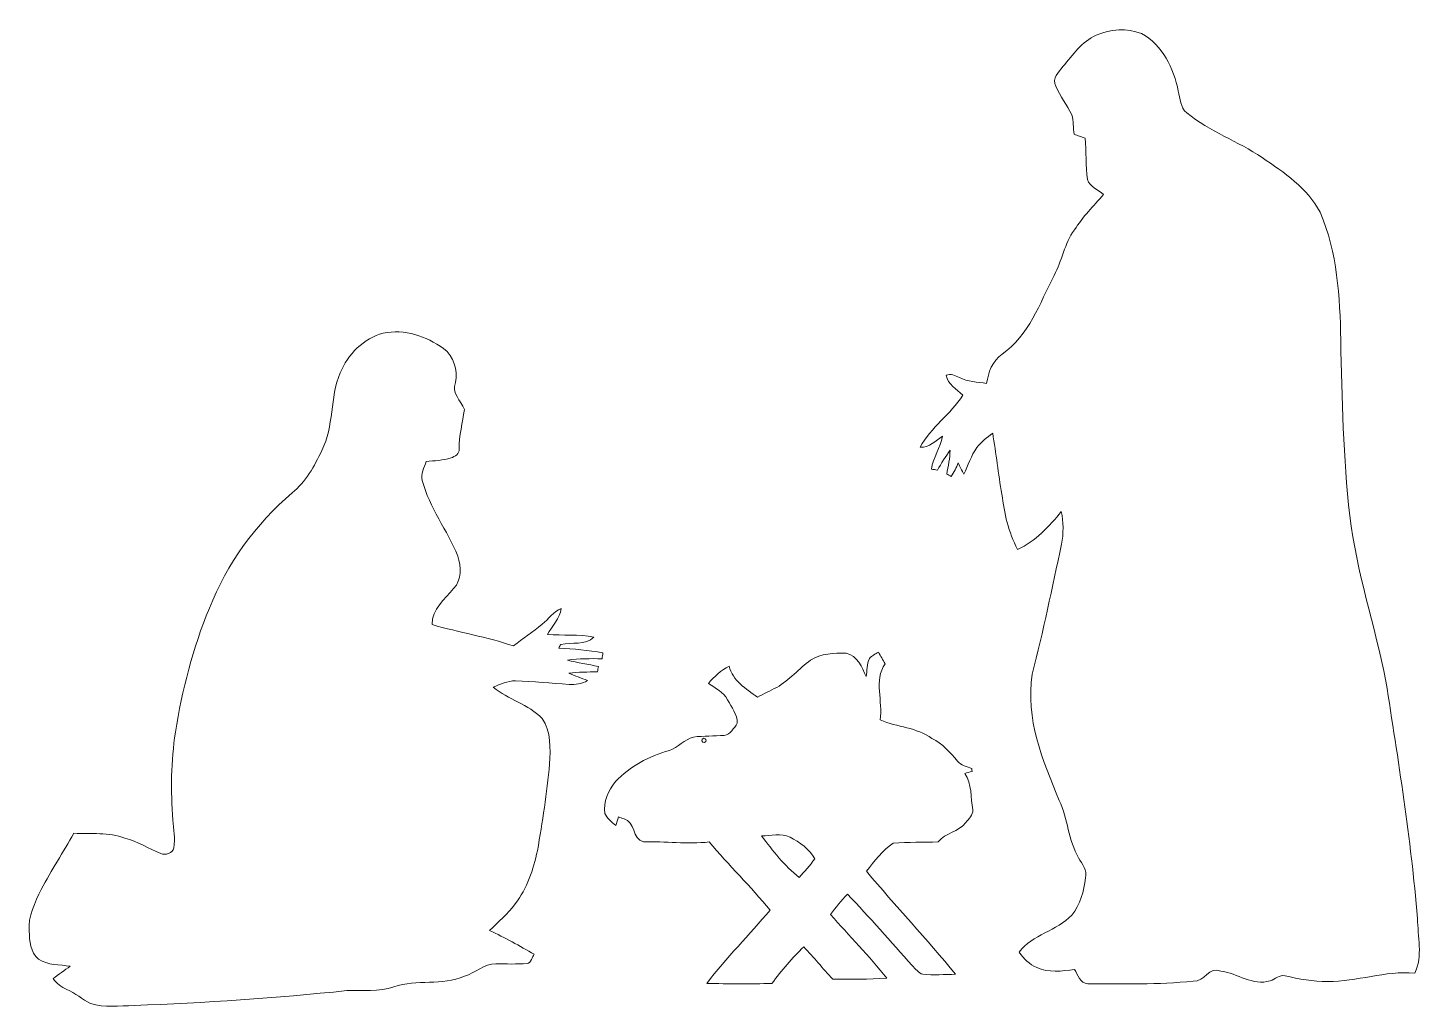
# Model space of a CAD drawing. Header units: centimetres. Extents: x -16.4 to 16.4, y -11.5 to 11.5.
import ezdxf

# ---------------------------------------------------------------- set-up
doc = ezdxf.new("R2010")
doc.units = ezdxf.units.CM
doc.header["$MEASUREMENT"] = 0
doc.layers.add('Layer 1', color=7, linetype='Continuous')

msp = doc.modelspace()

# ---------------------------------------------------------------- linework, layer by layer
at = {"layer": 'Layer 1', "color": 250, "lineweight": 9}
for points, knots in [([(8.7399, 11.33923), (9.06834, 11.48775), (9.46204, 11.5135), (9.80071, 11.38262), (9.80071, 11.38262), (10.30024, 11.1131), (10.5553, 10.56171), (10.66572, 10.02937), (10.66572, 10.02937), (10.7077, 9.85509), (10.71158, 9.64307), (10.86363, 9.5189), (10.86363, 9.5189), (11.39773, 9.07863), (12.06625, 8.85532), (12.63351, 8.46585), (12.63351, 8.46585), (13.15139, 8.12013), (13.69643, 7.74866), (13.99488, 7.1828), (13.99488, 7.1828), (14.40657, 6.23947), (14.45879, 5.19596), (14.48172, 4.18172), (14.48172, 4.18172), (14.50465, 2.80412), (14.5431, 1.42406), (14.69162, 0.05316), (14.69162, 0.05316), (14.85425, -1.26411), (15.28358, -2.52811), (15.54111, -3.82704), (15.54111, -3.82704), (15.82933, -5.67842), (16.12813, -7.53156), (16.28194, -9.40058), (16.28194, -9.40058), (16.28863, -9.82462), (16.41458, -10.28746), (16.21668, -10.68927), (16.21668, -10.68927), (15.52276, -10.61978), (14.86236, -10.89812), (14.17162, -10.88154), (14.17162, -10.88154), (13.83225, -10.89212), (13.50064, -10.82051), (13.1715, -10.75066), (13.1715, -10.75066), (13.03991, -10.71996), (12.94078, -10.83603), (12.82225, -10.86884), (12.82225, -10.86884), (12.41303, -10.9909), (12.05743, -10.69386), (11.66514, -10.63883), (11.66514, -10.63883), (11.38539, -10.51359), (11.28449, -10.90588), (11.01673, -10.87307), (11.01673, -10.87307), (10.1944, -10.96056), (9.36432, -10.94292), (8.53882, -10.93587), (8.53882, -10.93587), (8.35926, -10.93481), (8.30916, -10.72526), (8.22626, -10.60249), (8.22626, -10.60249), (7.9324, -10.63812), (7.61631, -10.68822), (7.34008, -10.55169), (7.34008, -10.55169), (7.16193, -10.48713), (7.03317, -10.3432), (6.92557, -10.19362), (6.92557, -10.19362), (7.24236, -9.77699), (7.81175, -9.70114), (8.1624, -9.32367), (8.1624, -9.32367), (8.36279, -9.07814), (8.44886, -8.76064), (8.48696, -8.4516), (8.48696, -8.4516), (8.53529, -8.26781), (8.39912, -8.12881), (8.32398, -7.97994), (8.32398, -7.97994), (8.08338, -7.56437), (8.06892, -7.06589), (7.87101, -6.63268), (7.87101, -6.63268), (7.48119, -5.69817), (7.06703, -4.70369), (7.23495, -3.66794), (7.23495, -3.66794), (7.49037, -2.65617), (7.70909, -1.63558), (7.91934, -0.61394), (7.91934, -0.61394), (7.97438, -0.35994), (7.96944, -0.09536), (7.91652, 0.15794), (7.91652, 0.15794), (7.63747, -0.20225), (7.30974, -0.54092), (6.89064, -0.7353), (6.89064, -0.7353), (6.67686, -0.33348), (6.57526, 0.11384), (6.5234, 0.56257), (6.5234, 0.56257), (6.43203, 1.03777), (6.38899, 1.52001), (6.30574, 1.99591), (6.30574, 1.99591), (6.16921, 1.89678), (6.04115, 1.78495), (5.9332, 1.65548), (5.9332, 1.65548), (5.79915, 1.46392), (5.72965, 1.2385), (5.62735, 1.03036), (5.62735, 1.03036), (5.58078, 1.1182), (5.53986, 1.20922), (5.49823, 1.29847), (5.49823, 1.29847), (5.45096, 1.18593), (5.39698, 1.07622), (5.32749, 0.97568), (5.32749, 0.97568), (5.30209, 0.99049), (5.25199, 1.02048), (5.22694, 1.0353), (5.22694, 1.0353), (5.25481, 1.22192), (5.30632, 1.40607), (5.30455, 1.59551), (5.30455, 1.59551), (5.1959, 1.44522), (5.09924, 1.28683), (5.0061, 1.12667), (5.0061, 1.12667), (4.95883, 1.13443), (4.91191, 1.14184), (4.86535, 1.14924), (4.86535, 1.14924), (4.91368, 1.42053), (5.06855, 1.65548), (5.12958, 1.92253), (5.12958, 1.92253), (4.96307, 1.81917), (4.81666, 1.6523), (4.60429, 1.66324), (4.60429, 1.66324), (4.85194, 2.13702), (5.32078, 2.43618), (5.60089, 2.88738), (5.60089, 2.88738), (5.45484, 3.02637), (5.25481, 3.14173), (5.21036, 3.3541), (5.21036, 3.3541), (5.31796, 3.4049), (5.42662, 3.34599), (5.52363, 3.30013), (5.52363, 3.30013), (5.72189, 3.2017), (5.94802, 3.19147), (6.16427, 3.16396), (6.16427, 3.16396), (6.20061, 3.42889), (6.29868, 3.68889), (6.52552, 3.84835), (6.52552, 3.84835), (7.15558, 4.28932), (7.41099, 5.04215), (7.74719, 5.69972), (7.74719, 5.69972), (7.93628, 6.04439), (7.98883, 6.45114), (8.22591, 6.77076), (8.22591, 6.77076), (8.41923, 7.07591), (8.67711, 7.32991), (8.9103, 7.60261), (8.9103, 7.60261), (8.77871, 7.71126), (8.58821, 7.78041), (8.53035, 7.95292), (8.53035, 7.95292), (8.49472, 8.27571), (8.50213, 8.60062), (8.47462, 8.92411), (8.47462, 8.92411), (8.38854, 8.95586), (8.30175, 8.98585), (8.21568, 9.01689), (8.21568, 9.01689), (8.19238, 9.16753), (8.20721, 9.32557), (8.1624, 9.47198), (8.1624, 9.47198), (8.05021, 9.70199), (7.8883, 9.9073), (7.78917, 10.14296), (7.78917, 10.14296), (7.69004, 10.33028), (7.85655, 10.47351), (7.95392, 10.60616), (7.95392, 10.60616), (8.18886, 10.87533), (8.39771, 11.1953), (8.7399, 11.33923)], [0, 0, 0, 0, 0.01818182, 0.01818182, 0.01818182, 0.01818182, 0.03636364, 0.03636364, 0.03636364, 0.03636364, 0.05454545, 0.05454545, 0.05454545, 0.05454545, 0.07272727, 0.07272727, 0.07272727, 0.07272727, 0.09090909, 0.09090909, 0.09090909, 0.09090909, 0.10909091, 0.10909091, 0.10909091, 0.10909091, 0.12727273, 0.12727273, 0.12727273, 0.12727273, 0.14545455, 0.14545455, 0.14545455, 0.14545455, 0.16363636, 0.16363636, 0.16363636, 0.16363636, 0.18181818, 0.18181818, 0.18181818, 0.18181818, 0.2, 0.2, 0.2, 0.2, 0.21818182, 0.21818182, 0.21818182, 0.21818182, 0.23636364, 0.23636364, 0.23636364, 0.23636364, 0.25454545, 0.25454545, 0.25454545, 0.25454545, 0.27272727, 0.27272727, 0.27272727, 0.27272727, 0.29090909, 0.29090909, 0.29090909, 0.29090909, 0.30909091, 0.30909091, 0.30909091, 0.30909091, 0.32727273, 0.32727273, 0.32727273, 0.32727273, 0.34545455, 0.34545455, 0.34545455, 0.34545455, 0.36363636, 0.36363636, 0.36363636, 0.36363636, 0.38181818, 0.38181818, 0.38181818, 0.38181818, 0.4, 0.4, 0.4, 0.4, 0.41818182, 0.41818182, 0.41818182, 0.41818182, 0.43636364, 0.43636364, 0.43636364, 0.43636364, 0.45454545, 0.45454545, 0.45454545, 0.45454545, 0.47272727, 0.47272727, 0.47272727, 0.47272727, 0.49090909, 0.49090909, 0.49090909, 0.49090909, 0.50909091, 0.50909091, 0.50909091, 0.50909091, 0.52727273, 0.52727273, 0.52727273, 0.52727273, 0.54545455, 0.54545455, 0.54545455, 0.54545455, 0.56363636, 0.56363636, 0.56363636, 0.56363636, 0.58181818, 0.58181818, 0.58181818, 0.58181818, 0.6, 0.6, 0.6, 0.6, 0.61818182, 0.61818182, 0.61818182, 0.61818182, 0.63636364, 0.63636364, 0.63636364, 0.63636364, 0.65454545, 0.65454545, 0.65454545, 0.65454545, 0.67272727, 0.67272727, 0.67272727, 0.67272727, 0.69090909, 0.69090909, 0.69090909, 0.69090909, 0.70909091, 0.70909091, 0.70909091, 0.70909091, 0.72727273, 0.72727273, 0.72727273, 0.72727273, 0.74545455, 0.74545455, 0.74545455, 0.74545455, 0.76363636, 0.76363636, 0.76363636, 0.76363636, 0.78181818, 0.78181818, 0.78181818, 0.78181818, 0.8, 0.8, 0.8, 0.8, 0.81818182, 0.81818182, 0.81818182, 0.81818182, 0.83636364, 0.83636364, 0.83636364, 0.83636364, 0.85454545, 0.85454545, 0.85454545, 0.85454545, 0.87272727, 0.87272727, 0.87272727, 0.87272727, 0.89090909, 0.89090909, 0.89090909, 0.89090909, 0.90909091, 0.90909091, 0.90909091, 0.90909091, 0.92727273, 0.92727273, 0.92727273, 0.92727273, 0.94545455, 0.94545455, 0.94545455, 0.94545455, 0.96363636, 0.96363636, 0.96363636, 0.96363636, 1, 1, 1, 1]), ([(-8.00647, 4.344), (-7.50799, 4.44948), (-6.99929, 4.27062), (-6.59394, 3.98558), (-6.59394, 3.98558), (-6.35194, 3.79755), (-6.24963, 3.48146), (-6.31313, 3.18477), (-6.31313, 3.18477), (-6.41085, 2.93253), (-6.1819, 2.76567), (-6.10323, 2.55365), (-6.10323, 2.55365), (-6.13992, 2.24215), (-6.23235, 1.93664), (-6.22388, 1.6202), (-6.22388, 1.6202), (-6.21365, 1.50837), (-6.32583, 1.44522), (-6.41579, 1.41312), (-6.41579, 1.41312), (-6.60453, 1.35456), (-6.80385, 1.3475), (-6.99929, 1.33092), (-6.99929, 1.33092), (-7.04338, 1.18628), (-7.13475, 1.03671), (-7.09171, 0.88043), (-7.09171, 0.88043), (-6.92097, 0.2419), (-6.5054, -0.28833), (-6.25316, -0.89122), (-6.25316, -0.89122), (-6.18613, -1.14134), (-6.15332, -1.45285), (-6.35511, -1.65111), (-6.35511, -1.65111), (-6.55584, -1.91428), (-6.87511, -2.12912), (-6.85888, -2.5013), (-6.85888, -2.5013), (-6.22635, -2.6851), (-5.57265, -2.79058), (-4.94893, -3.00401), (-4.94893, -3.00401), (-4.72562, -2.83185), (-4.49455, -2.66993), (-4.27477, -2.49319), (-4.27477, -2.49319), (-4.12343, -2.37183), (-4.01513, -2.19368), (-3.8271, -2.12101), (-3.8271, -2.12101), (-3.86414, -2.35948), (-4.03912, -2.53411), (-4.15342, -2.73731), (-4.15342, -2.73731), (-3.789, -2.75671), (-3.41893, -2.72849), (-3.05804, -2.79305), (-3.05804, -2.79305), (-3.2616, -2.99519), (-3.5798, -2.90876), (-3.83733, -2.9652), (-3.83733, -2.9652), (-3.85356, -2.99519), (-3.86943, -3.02553), (-3.88531, -3.05622), (-3.88531, -3.05622), (-3.53711, -3.06645), (-3.19104, -3.1109), (-2.84708, -3.16452), (-2.84708, -3.16452), (-2.85449, -3.21038), (-2.86155, -3.25625), (-2.8686, -3.30246), (-2.8686, -3.30246), (-3.13989, -3.29964), (-3.41153, -3.29999), (-3.68105, -3.33527), (-3.68105, -3.33527), (-3.44081, -3.39595), (-3.19563, -3.4344), (-2.95327, -3.48449), (-2.95327, -3.48449), (-2.96032, -3.52718), (-2.96773, -3.56986), (-2.97479, -3.6129), (-2.97479, -3.6129), (-3.20056, -3.61537), (-3.42634, -3.61502), (-3.65071, -3.64042), (-3.65071, -3.64042), (-3.50889, -3.70921), (-3.35861, -3.75684), (-3.21221, -3.8154), (-3.21221, -3.8154), (-3.34026, -3.89689), (-3.49584, -3.91418), (-3.64471, -3.90642), (-3.64471, -3.90642), (-4.06381, -3.87608), (-4.48221, -3.83445), (-4.90201, -3.82175), (-4.90201, -3.82175), (-5.08722, -3.81752), (-5.25621, -3.90642), (-5.42449, -3.97133), (-5.42449, -3.97133), (-5.07241, -4.26237), (-4.59756, -4.37208), (-4.27795, -4.70546), (-4.27795, -4.70546), (-4.05465, -5.00779), (-4.08745, -5.41983), (-4.1005, -5.77508), (-4.1005, -5.77508), (-4.16612, -6.45841), (-4.26631, -7.13821), (-4.38731, -7.81413), (-4.38731, -7.81413), (-4.48362, -8.25475), (-4.63003, -8.69855), (-4.90837, -9.06085), (-4.90837, -9.06085), (-5.08228, -9.29474), (-5.30454, -9.48524), (-5.51233, -9.68809), (-5.51233, -9.68809), (-5.15072, -9.85213), (-4.80535, -10.04828), (-4.46139, -10.24583), (-4.46139, -10.24583), (-4.51995, -10.2984), (-4.52455, -10.45185), (-4.63073, -10.46103), (-4.63073, -10.46103), (-4.87379, -10.48149), (-5.11756, -10.4702), (-5.36063, -10.4709), (-5.36063, -10.4709), (-5.63897, -10.45679), (-5.845, -10.68716), (-6.10147, -10.75983), (-6.10147, -10.75983), (-6.62816, -10.98525), (-7.21977, -10.82897), (-7.75635, -11.0103), (-7.75635, -11.0103), (-8.11264, -11.13906), (-8.49717, -11.0738), (-8.86654, -11.0992), (-8.86654, -11.0992), (-10.52636, -11.27418), (-12.19323, -11.38495), (-13.86117, -11.44775), (-13.86117, -11.44775), (-14.20195, -11.45551), (-14.55579, -11.50878), (-14.88634, -11.39765), (-14.88634, -11.39765), (-15.07966, -11.30522), (-15.24088, -11.15565), (-15.43985, -11.07168), (-15.43985, -11.07168), (-15.57214, -11.02088), (-15.67621, -10.92528), (-15.76299, -10.81698), (-15.76299, -10.81698), (-15.63141, -10.71573), (-15.49559, -10.62119), (-15.36047, -10.52523), (-15.36047, -10.52523), (-15.61059, -10.48466), (-15.8847, -10.50689), (-16.10307, -10.35802), (-16.10307, -10.35802), (-16.29815, -10.20244), (-16.31438, -9.93045), (-16.32426, -9.70079), (-16.32426, -9.70079), (-16.35354, -9.34942), (-16.18315, -9.02734), (-16.04026, -8.71971), (-16.04026, -8.71971), (-15.80356, -8.27028), (-15.52416, -7.84483), (-15.27298, -7.4035), (-15.27298, -7.4035), (-14.87399, -7.41973), (-14.45595, -7.37563), (-14.07319, -7.51674), (-14.07319, -7.51674), (-13.77721, -7.59612), (-13.51827, -7.76651), (-13.23463, -7.87658), (-13.23463, -7.87658), (-13.12351, -7.92385), (-12.95629, -7.8734), (-12.9256, -7.74781), (-12.9256, -7.74781), (-12.8935, -7.52909), (-12.93054, -7.30931), (-12.94606, -7.09129), (-12.94606, -7.09129), (-13.00533, -6.40479), (-12.99016, -5.71158), (-12.88997, -5.02931), (-12.88997, -5.02931), (-12.72734, -4.03518), (-12.48075, -3.05093), (-12.09234, -2.11924), (-12.09234, -2.11924), (-11.68276, -1.07326), (-11.00155, -0.13698), (-10.14677, 0.59009), (-10.14677, 0.59009), (-9.82786, 0.85044), (-9.62606, 1.22156), (-9.44968, 1.58669), (-9.44968, 1.58669), (-9.15899, 2.15537), (-9.26729, 2.82776), (-9.01964, 3.41196), (-9.01964, 3.41196), (-8.83902, 3.84552), (-8.46896, 4.22511), (-8.00647, 4.344)], [0, 0, 0, 0, 0.01724138, 0.01724138, 0.01724138, 0.01724138, 0.03448276, 0.03448276, 0.03448276, 0.03448276, 0.05172414, 0.05172414, 0.05172414, 0.05172414, 0.06896552, 0.06896552, 0.06896552, 0.06896552, 0.0862069, 0.0862069, 0.0862069, 0.0862069, 0.10344828, 0.10344828, 0.10344828, 0.10344828, 0.12068966, 0.12068966, 0.12068966, 0.12068966, 0.13793103, 0.13793103, 0.13793103, 0.13793103, 0.15517241, 0.15517241, 0.15517241, 0.15517241, 0.17241379, 0.17241379, 0.17241379, 0.17241379, 0.18965517, 0.18965517, 0.18965517, 0.18965517, 0.20689655, 0.20689655, 0.20689655, 0.20689655, 0.22413793, 0.22413793, 0.22413793, 0.22413793, 0.24137931, 0.24137931, 0.24137931, 0.24137931, 0.25862069, 0.25862069, 0.25862069, 0.25862069, 0.27586207, 0.27586207, 0.27586207, 0.27586207, 0.29310345, 0.29310345, 0.29310345, 0.29310345, 0.31034483, 0.31034483, 0.31034483, 0.31034483, 0.32758621, 0.32758621, 0.32758621, 0.32758621, 0.34482759, 0.34482759, 0.34482759, 0.34482759, 0.36206897, 0.36206897, 0.36206897, 0.36206897, 0.37931034, 0.37931034, 0.37931034, 0.37931034, 0.39655172, 0.39655172, 0.39655172, 0.39655172, 0.4137931, 0.4137931, 0.4137931, 0.4137931, 0.43103448, 0.43103448, 0.43103448, 0.43103448, 0.44827586, 0.44827586, 0.44827586, 0.44827586, 0.46551724, 0.46551724, 0.46551724, 0.46551724, 0.48275862, 0.48275862, 0.48275862, 0.48275862, 0.5, 0.5, 0.5, 0.5, 0.51724138, 0.51724138, 0.51724138, 0.51724138, 0.53448276, 0.53448276, 0.53448276, 0.53448276, 0.55172414, 0.55172414, 0.55172414, 0.55172414, 0.56896552, 0.56896552, 0.56896552, 0.56896552, 0.5862069, 0.5862069, 0.5862069, 0.5862069, 0.60344828, 0.60344828, 0.60344828, 0.60344828, 0.62068966, 0.62068966, 0.62068966, 0.62068966, 0.63793103, 0.63793103, 0.63793103, 0.63793103, 0.65517241, 0.65517241, 0.65517241, 0.65517241, 0.67241379, 0.67241379, 0.67241379, 0.67241379, 0.68965517, 0.68965517, 0.68965517, 0.68965517, 0.70689655, 0.70689655, 0.70689655, 0.70689655, 0.72413793, 0.72413793, 0.72413793, 0.72413793, 0.74137931, 0.74137931, 0.74137931, 0.74137931, 0.75862069, 0.75862069, 0.75862069, 0.75862069, 0.77586207, 0.77586207, 0.77586207, 0.77586207, 0.79310345, 0.79310345, 0.79310345, 0.79310345, 0.81034483, 0.81034483, 0.81034483, 0.81034483, 0.82758621, 0.82758621, 0.82758621, 0.82758621, 0.84482759, 0.84482759, 0.84482759, 0.84482759, 0.86206897, 0.86206897, 0.86206897, 0.86206897, 0.87931034, 0.87931034, 0.87931034, 0.87931034, 0.89655172, 0.89655172, 0.89655172, 0.89655172, 0.9137931, 0.9137931, 0.9137931, 0.9137931, 0.93103448, 0.93103448, 0.93103448, 0.93103448, 0.94827586, 0.94827586, 0.94827586, 0.94827586, 0.96551724, 0.96551724, 0.96551724, 0.96551724, 1, 1, 1, 1]), ([(2.03042, -3.33456), (2.27596, -3.18287), (2.58146, -3.16593), (2.86192, -3.17511), (2.86192, -3.17511), (3.12333, -3.23014), (3.24539, -3.50037), (3.33288, -3.72368), (3.33288, -3.72368), (3.35934, -3.58257), (3.34346, -3.42911), (3.40873, -3.29893), (3.40873, -3.29893), (3.46835, -3.23437), (3.54807, -3.1931), (3.62216, -3.14794), (3.62216, -3.14794), (3.67437, -3.23825), (3.72482, -3.32998), (3.77667, -3.42135), (3.77667, -3.42135), (3.51421, -3.81963), (3.72905, -4.30329), (3.6659, -4.74073), (3.6659, -4.74073), (4.06101, -4.91218), (4.52456, -4.91183), (4.87769, -5.17747), (4.87769, -5.17747), (5.12182, -5.29989), (5.31126, -5.49603), (5.47989, -5.70593), (5.47989, -5.70593), (5.55997, -5.81283), (5.69896, -5.84105), (5.8182, -5.88197), (5.8182, -5.88197), (5.8189, -5.8989), (5.82032, -5.93242), (5.82102, -5.949), (5.82102, -5.949), (5.76352, -5.96381), (5.70637, -5.97898), (5.64922, -5.99486), (5.64922, -5.99486), (5.82208, -6.24674), (5.78574, -6.56389), (5.83866, -6.8507), (5.83866, -6.8507), (5.84889, -6.97346), (5.74235, -7.06201), (5.67532, -7.15232), (5.67532, -7.15232), (5.51093, -7.37563), (5.19766, -7.3841), (5.02868, -7.60529), (5.02868, -7.60529), (4.67449, -7.6187), (4.31889, -7.60353), (3.96647, -7.63775), (3.96647, -7.63775), (3.71, -7.80285), (3.5329, -8.06002), (3.34205, -8.29321), (3.34205, -8.29321), (4.02291, -9.11377), (4.76198, -9.8867), (5.43297, -10.71503), (5.43297, -10.71503), (5.17685, -10.71996), (4.92003, -10.73831), (4.66532, -10.71573), (4.66532, -10.71573), (4.55984, -10.68186), (4.49246, -10.58379), (4.41697, -10.51041), (4.41697, -10.51041), (3.91038, -9.9495), (3.41825, -9.37553), (2.89226, -8.8326), (2.89226, -8.8326), (2.75009, -8.98359), (2.62027, -9.14552), (2.49644, -9.31168), (2.49644, -9.31168), (2.93706, -9.81015), (3.40661, -10.28499), (3.81689, -10.80957), (3.81689, -10.80957), (3.39426, -10.83321), (2.97093, -10.83285), (2.5483, -10.83144), (2.5483, -10.83144), (2.3197, -10.57815), (2.09922, -10.3178), (1.86956, -10.06627), (1.86956, -10.06627), (1.60004, -10.33544), (1.34392, -10.62119), (1.12202, -10.93163), (1.12202, -10.93163), (0.6112, -10.93833), (0.10073, -10.94257), (-0.40974, -10.9281), (-0.40974, -10.9281), (0.05346, -10.32768), (0.58897, -9.78687), (1.07828, -9.20761), (1.07828, -9.20761), (0.62143, -8.65551), (0.11131, -8.15033), (-0.35435, -7.60635), (-0.35435, -7.60635), (-0.868, -7.66385), (-1.38305, -7.588), (-1.89776, -7.60317), (-1.89776, -7.60317), (-2.16022, -7.54108), (-2.09178, -7.12093), (-2.35249, -7.06307), (-2.35249, -7.06307), (-2.39588, -7.0479), (-2.43927, -7.03379), (-2.48231, -7.01968), (-2.48231, -7.01968), (-2.50418, -7.08706), (-2.52605, -7.15444), (-2.54898, -7.22182), (-2.54898, -7.22182), (-2.64141, -7.13468), (-2.75042, -7.05425), (-2.80193, -6.93466), (-2.80193, -6.93466), (-2.84638, -6.66232), (-2.7155, -6.39985), (-2.55533, -6.18995), (-2.55533, -6.18995), (-2.21279, -5.83329), (-1.76652, -5.58211), (-1.28851, -5.46075), (-1.28851, -5.46075), (-1.08743, -5.37679), (-0.9322, -5.20534), (-0.72124, -5.14149), (-0.72124, -5.14149), (-0.48135, -5.11644), (-0.23935, -5.12209), (0.00125, -5.10339), (0.00125, -5.10339), (0.14765, -5.08152), (0.22773, -4.92877), (0.30816, -4.8187), (0.30816, -4.8187), (0.31381, -4.6095), (0.16776, -4.44299), (0.07745, -4.2666), (0.07745, -4.2666), (-0.0111, -4.08139), (-0.21113, -3.99673), (-0.36952, -3.88595), (-0.36952, -3.88595), (-0.23617, -3.71768), (-0.07143, -3.57798), (0.11625, -3.47391), (0.11625, -3.47391), (0.19281, -3.82422), (0.5156, -4.00555), (0.78018, -4.20628), (0.78018, -4.20628), (0.92905, -4.12584), (1.08251, -4.05458), (1.23244, -3.97662), (1.23244, -3.97662), (1.5323, -3.80693), (1.75173, -3.53247), (2.03042, -3.33456), (2.03042, -3.33456), (2.03042, -3.33456), (2.03042, -3.33456), (2.03042, -3.33456)], [0, 0, 0, 0, 0.02173913, 0.02173913, 0.02173913, 0.02173913, 0.04347826, 0.04347826, 0.04347826, 0.04347826, 0.06521739, 0.06521739, 0.06521739, 0.06521739, 0.08695652, 0.08695652, 0.08695652, 0.08695652, 0.10869565, 0.10869565, 0.10869565, 0.10869565, 0.13043478, 0.13043478, 0.13043478, 0.13043478, 0.15217391, 0.15217391, 0.15217391, 0.15217391, 0.17391304, 0.17391304, 0.17391304, 0.17391304, 0.19565217, 0.19565217, 0.19565217, 0.19565217, 0.2173913, 0.2173913, 0.2173913, 0.2173913, 0.23913043, 0.23913043, 0.23913043, 0.23913043, 0.26086957, 0.26086957, 0.26086957, 0.26086957, 0.2826087, 0.2826087, 0.2826087, 0.2826087, 0.30434783, 0.30434783, 0.30434783, 0.30434783, 0.32608696, 0.32608696, 0.32608696, 0.32608696, 0.34782609, 0.34782609, 0.34782609, 0.34782609, 0.36956522, 0.36956522, 0.36956522, 0.36956522, 0.39130435, 0.39130435, 0.39130435, 0.39130435, 0.41304348, 0.41304348, 0.41304348, 0.41304348, 0.43478261, 0.43478261, 0.43478261, 0.43478261, 0.45652174, 0.45652174, 0.45652174, 0.45652174, 0.47826087, 0.47826087, 0.47826087, 0.47826087, 0.5, 0.5, 0.5, 0.5, 0.52173913, 0.52173913, 0.52173913, 0.52173913, 0.54347826, 0.54347826, 0.54347826, 0.54347826, 0.56521739, 0.56521739, 0.56521739, 0.56521739, 0.58695652, 0.58695652, 0.58695652, 0.58695652, 0.60869565, 0.60869565, 0.60869565, 0.60869565, 0.63043478, 0.63043478, 0.63043478, 0.63043478, 0.65217391, 0.65217391, 0.65217391, 0.65217391, 0.67391304, 0.67391304, 0.67391304, 0.67391304, 0.69565217, 0.69565217, 0.69565217, 0.69565217, 0.7173913, 0.7173913, 0.7173913, 0.7173913, 0.73913043, 0.73913043, 0.73913043, 0.73913043, 0.76086957, 0.76086957, 0.76086957, 0.76086957, 0.7826087, 0.7826087, 0.7826087, 0.7826087, 0.80434783, 0.80434783, 0.80434783, 0.80434783, 0.82608696, 0.82608696, 0.82608696, 0.82608696, 0.84782609, 0.84782609, 0.84782609, 0.84782609, 0.86956522, 0.86956522, 0.86956522, 0.86956522, 0.89130435, 0.89130435, 0.89130435, 0.89130435, 0.91304348, 0.91304348, 0.91304348, 0.91304348, 0.93478261, 0.93478261, 0.93478261, 0.93478261, 0.95652174, 0.95652174, 0.95652174, 0.95652174, 1, 1, 1, 1]), ([(-0.51381, -5.193), (-0.55508, -5.24415), (-0.46618, -5.30271), (-0.43055, -5.25085), (-0.43055, -5.25085), (-0.38963, -5.19899), (-0.47888, -5.14043), (-0.51381, -5.193), (-0.51381, -5.193), (-0.51381, -5.193), (-0.51381, -5.193), (-0.51381, -5.193)], [0, 0, 0, 0, 0.25, 0.25, 0.25, 0.25, 0.5, 0.5, 0.5, 0.5, 1, 1, 1, 1]), ([(0.87543, -7.4603), (1.14001, -7.81202), (1.41412, -8.16409), (1.75808, -8.44314), (1.75808, -8.44314), (1.88402, -8.2992), (2.01702, -8.1595), (2.12709, -8.00252), (2.12709, -8.00252), (2.00255, -7.77251), (1.77219, -7.61411), (1.54571, -7.49381), (1.54571, -7.49381), (1.33545, -7.39256), (1.09697, -7.467), (0.87543, -7.4603)], [0, 0, 0, 0, 0.2, 0.2, 0.2, 0.2, 0.4, 0.4, 0.4, 0.4, 0.6, 0.6, 0.6, 0.6, 1, 1, 1, 1])]:
    msp.add_open_spline(points, degree=3, knots=knots, dxfattribs=at)

doc.saveas('drawing.dxf')
